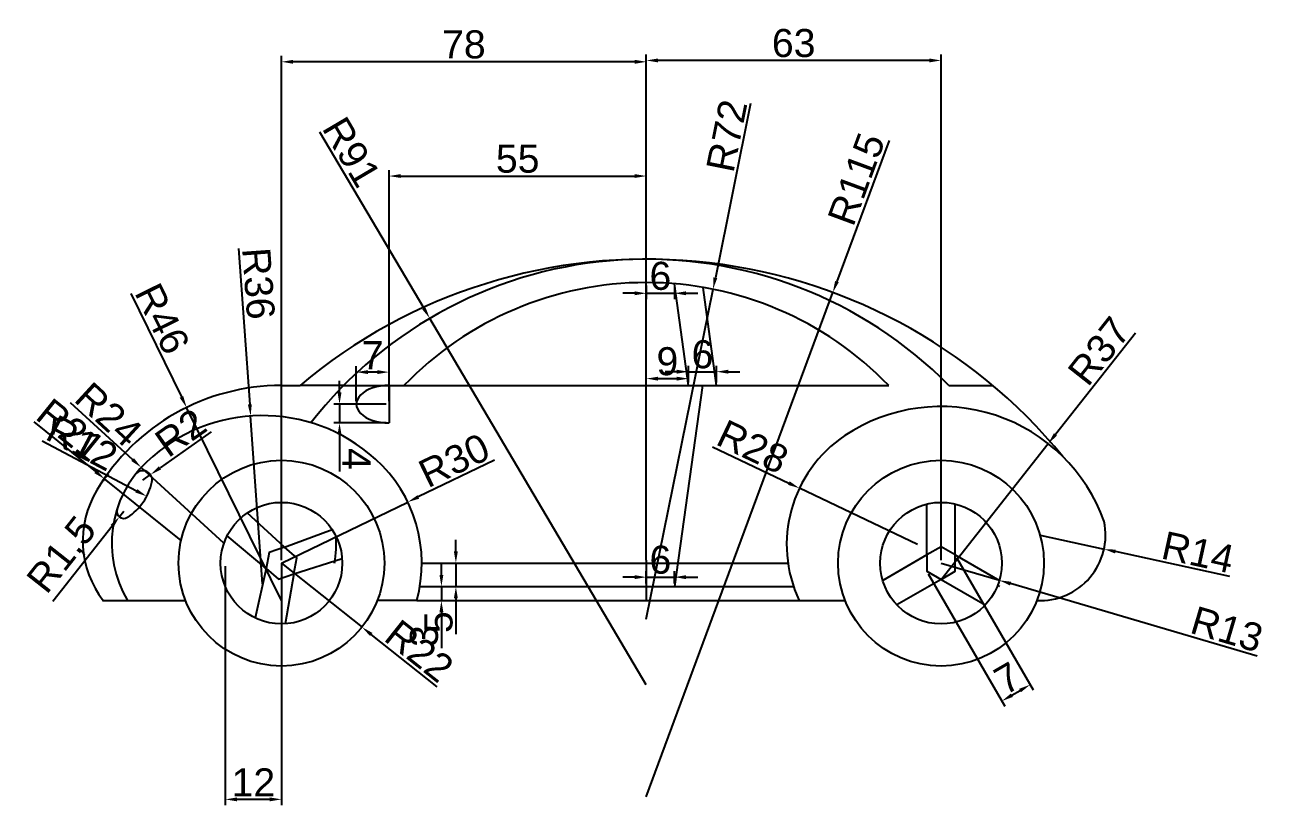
# Model space of a CAD drawing. Header units: millimetres. Extents: x 709 to 4693, y -85 to 383.
# Drawn here: x 1420.9 to 1685.9, y -28.5 to 138.4 of the extents above; entities that cross this region are included whole.
import ezdxf

# ---------------------------------------------------------------- set-up
doc = ezdxf.new("R2010")
doc.units = ezdxf.units.MM
doc.linetypes.add('ACAD_ISO07W100', pattern=[3, 0, -3])
doc.styles.get("Standard").update_dxf_attribs({"font": 'arial.ttf'})
doc.dimstyles.new('ISO-25', dxfattribs={"dimtxt": 6, "dimasz": 2.5, "dimexe": 1.25, "dimexo": 0.625, "dimtad": 1, "dimtxsty": 'Standard', "dimcen": 2.5, "dimclrt": 3, "dimadec": 0, "dimazin": 0, "dimtfac": 1, "dimtmove": 0, "dimatfit": 3, "dimfxl": 1, "dimtfillclr": 7, "dimarcsym": 0})

# ---------------------------------------------------------------- blocks, each defined once
blk = doc.blocks.new('*D132')
at = {"color": 0, "linetype": 'Continuous', "lineweight": -2, "transparency": 16777216}
for p, q in [((1620.11, 24.46), (1636.44, -3.82)), ((1614.05, 20.96), (1630.38, -7.32)), ((1631.92, -4.99), (1633.65, -3.99))]:
    blk.add_line(p, q, dxfattribs=at)
at = {"color": 0, "linetype": 'Continuous', "transparency": 16777216}
for points in [[(1631.71, -4.63), (1632.13, -5.35), (1629.76, -6.24)], [(1633.45, -3.63), (1633.86, -4.35), (1635.82, -2.74)]]:
    blk.add_solid(points, dxfattribs=at)
at = {"layer": 'Defpoints', "color": 0, "linetype": 'Continuous', "transparency": 16777216}
for p in [(1619.8, 25), (1613.74, 21.5), (1635.82, -2.74)]:
    blk.add_point(p, dxfattribs=at)
at = {"color": 3, "linetype": 'Continuous', "transparency": 16777216, "insert": (1630.98, -1.35), "char_height": 6, "attachment_point": 5, "rotation": 30}
blk.add_mtext('7', dxfattribs=at)
blk = doc.blocks.new('*U133')
at = {"linetype": 'Continuous'}
for p, q in [((-3.03, -5.45), (-3.03, 5.45)), ((3.03, -5.45), (3.03, 5.45))]:
    blk.add_line(p, q, dxfattribs=at)
blk = doc.blocks.new('*U134')
at = {"color": 0, "linetype": 'ByBlock', "lineweight": -2, "transparency": 16777216}
blk.add_blockref('*U133', (3062.74, -542.62), dxfattribs=at)
for p, rotation in [((3056.51, -553.41), 120), ((3068.97, -553.41), 240)]:
    blk.add_blockref('*U133', p, dxfattribs=dict(at, rotation=rotation))
blk = doc.blocks.new('*U135')
at = {"linetype": 'Continuous'}
for p, q in [((-1.82, 5.91), (-4.14, -4.65)), ((4.14, 4.8), (2.26, -5.91))]:
    blk.add_line(p, q, dxfattribs=at)
blk = doc.blocks.new('*U136')
at = {"color": 0, "linetype": 'ByBlock', "lineweight": -2, "transparency": 16777216}
for p, rotation in [((2916.36, -545), 240), ((2928.6, -547.56), 120)]:
    blk.add_blockref('*U135', p, dxfattribs=dict(at, rotation=rotation))
blk.add_blockref('*U135', (2920.26, -556.89), dxfattribs=at)
blk = doc.blocks.new('*D137')
at = {"color": 0, "linetype": 'Continuous', "lineweight": -2, "transparency": 16777216}
for p, q in [((1463.77, 22.63), (1463.77, -28.51)), ((1475.77, 22.63), (1475.77, -28.51)), ((1473.27, -27.26), (1466.27, -27.26))]:
    blk.add_line(p, q, dxfattribs=at)
at = {"color": 0, "linetype": 'Continuous', "transparency": 16777216}
for points in [[(1466.27, -26.85), (1466.27, -27.68), (1463.77, -27.26)], [(1473.27, -26.85), (1473.27, -27.68), (1475.77, -27.26)]]:
    blk.add_solid(points, dxfattribs=at)
at = {"layer": 'Defpoints', "color": 0, "linetype": 'Continuous', "transparency": 16777216}
for p in [(1463.77, 23.25), (1475.77, 23.25), (1463.77, -27.26)]:
    blk.add_point(p, dxfattribs=at)
at = {"color": 3, "linetype": 'Continuous', "transparency": 16777216, "insert": (1469.77, -23.63), "char_height": 6, "attachment_point": 5}
blk.add_mtext('12', dxfattribs=at)
blk = doc.blocks.new('*D138')
at = {"color": 0, "linetype": 'Continuous', "lineweight": -2, "transparency": 16777216}
for p, q in [((1553.77, 23.88), (1553.77, 132)), ((1614.27, 130.75), (1556.27, 130.75)), ((1616.77, 23.88), (1616.77, 132))]:
    blk.add_line(p, q, dxfattribs=at)
at = {"color": 0, "linetype": 'Continuous', "transparency": 16777216}
for points in [[(1556.27, 131.17), (1556.27, 130.33), (1553.77, 130.75)], [(1614.27, 131.17), (1614.27, 130.33), (1616.77, 130.75)]]:
    blk.add_solid(points, dxfattribs=at)
at = {"layer": 'Defpoints', "color": 0, "linetype": 'Continuous', "transparency": 16777216}
for p in [(1553.77, 130.75), (1553.77, 23.25), (1616.77, 23.25)]:
    blk.add_point(p, dxfattribs=at)
at = {"color": 3, "linetype": 'Continuous', "transparency": 16777216, "insert": (1585.27, 134.44), "char_height": 6, "attachment_point": 5}
blk.add_mtext('63', dxfattribs=at)
blk = doc.blocks.new('*D139')
at = {"color": 0, "linetype": 'Continuous', "lineweight": -2, "transparency": 16777216}
for p, q in [((1475.77, 23.88), (1475.77, 131.71)), ((1551.27, 130.46), (1478.27, 130.46)), ((1553.77, 23.88), (1553.77, 131.71))]:
    blk.add_line(p, q, dxfattribs=at)
at = {"color": 0, "linetype": 'Continuous', "transparency": 16777216}
for points in [[(1478.27, 130.88), (1478.27, 130.04), (1475.77, 130.46)], [(1551.27, 130.88), (1551.27, 130.04), (1553.77, 130.46)]]:
    blk.add_solid(points, dxfattribs=at)
at = {"layer": 'Defpoints', "color": 0, "linetype": 'Continuous', "transparency": 16777216}
for p in [(1475.77, 130.46), (1475.77, 23.25), (1553.77, 23.25)]:
    blk.add_point(p, dxfattribs=at)
at = {"color": 3, "linetype": 'Continuous', "transparency": 16777216, "insert": (1514.77, 134.15), "char_height": 6, "attachment_point": 5}
blk.add_mtext('78', dxfattribs=at)
blk = doc.blocks.new('*D140')
at = {"color": 0, "linetype": 'Continuous', "lineweight": -2, "transparency": 16777216}
for p, q in [((1498.77, 61.88), (1498.77, 107.28)), ((1501.27, 106.03), (1551.27, 106.03)), ((1553.77, 61.88), (1553.77, 107.28))]:
    blk.add_line(p, q, dxfattribs=at)
at = {"color": 0, "linetype": 'Continuous', "transparency": 16777216}
for points in [[(1501.27, 106.45), (1501.27, 105.62), (1498.77, 106.03)], [(1551.27, 106.45), (1551.27, 105.62), (1553.77, 106.03)]]:
    blk.add_solid(points, dxfattribs=at)
at = {"layer": 'Defpoints', "color": 0, "linetype": 'Continuous', "transparency": 16777216}
for p in [(1553.77, 106.03), (1498.77, 61.25), (1553.77, 61.25)]:
    blk.add_point(p, dxfattribs=at)
at = {"color": 3, "linetype": 'Continuous', "transparency": 16777216, "insert": (1526.27, 109.71), "char_height": 6, "attachment_point": 5}
blk.add_mtext('55', dxfattribs=at)
blk = doc.blocks.new('*D141')
at = {"color": 0, "linetype": 'Continuous', "lineweight": -2, "transparency": 16777216}
for p, q in [((1605.66, 113.62), (1594.51, 83.47)), ((1553.77, -26.75), (1593.64, 81.12))]:
    blk.add_line(p, q, dxfattribs=at)
at = {"color": 0, "linetype": 'Continuous', "transparency": 16777216}
blk.add_solid([(1594.12, 83.61), (1594.9, 83.32), (1593.64, 81.12)], dxfattribs=at)
at = {"layer": 'Defpoints', "color": 0, "linetype": 'Continuous', "transparency": 16777216}
for p in [(1593.64, 81.12), (1553.77, -26.75)]:
    blk.add_point(p, dxfattribs=at)
at = {"color": 3, "linetype": 'Continuous', "transparency": 16777216, "insert": (1598.68, 105.38), "char_height": 6, "attachment_point": 5, "rotation": 69.7129}
blk.add_mtext('R115', dxfattribs=at)
blk = doc.blocks.new('*D142')
at = {"color": 0, "linetype": 'Continuous', "lineweight": -2, "transparency": 16777216}
for p, q in [((1483.9, 115.5), (1506.2, 77.75)), ((1553.77, -2.75), (1507.48, 75.6))]:
    blk.add_line(p, q, dxfattribs=at)
at = {"color": 0, "linetype": 'Continuous', "transparency": 16777216}
blk.add_solid([(1506.56, 77.96), (1505.85, 77.54), (1507.48, 75.6)], dxfattribs=at)
at = {"layer": 'Defpoints', "color": 0, "linetype": 'Continuous', "transparency": 16777216}
for p in [(1507.48, 75.6), (1553.77, -2.75)]:
    blk.add_point(p, dxfattribs=at)
at = {"color": 3, "linetype": 'Continuous', "transparency": 16777216, "insert": (1490.75, 111.16), "char_height": 6, "attachment_point": 5, "rotation": 300.5791}
blk.add_mtext('R91', dxfattribs=at)
blk = doc.blocks.new('*D143')
at = {"color": 0, "linetype": 'Continuous', "lineweight": -2, "transparency": 16777216}
for p, q in [((1576.05, 121.53), (1568.53, 84.28)), ((1553.77, 11.25), (1568.03, 81.83))]:
    blk.add_line(p, q, dxfattribs=at)
at = {"color": 0, "linetype": 'Continuous', "transparency": 16777216}
blk.add_solid([(1568.12, 84.36), (1568.93, 84.2), (1568.03, 81.83)], dxfattribs=at)
at = {"layer": 'Defpoints', "color": 0, "linetype": 'Continuous', "transparency": 16777216}
for p in [(1568.03, 81.83), (1553.77, 11.25)]:
    blk.add_point(p, dxfattribs=at)
at = {"color": 3, "linetype": 'Continuous', "transparency": 16777216, "insert": (1570.95, 114.64), "char_height": 6, "attachment_point": 5, "rotation": 78.576}
blk.add_mtext('R72', dxfattribs=at)
blk = doc.blocks.new('*D144')
at = {"color": 0, "linetype": 'Continuous', "lineweight": -2, "transparency": 16777216}
for p, q in [((1443.54, 80.9), (1454.39, 58.79)), ((1475.77, 15.25), (1455.5, 56.54))]:
    blk.add_line(p, q, dxfattribs=at)
at = {"color": 0, "linetype": 'Continuous', "transparency": 16777216}
blk.add_solid([(1454.77, 58.97), (1454.02, 58.61), (1455.5, 56.54)], dxfattribs=at)
at = {"layer": 'Defpoints', "color": 0, "linetype": 'Continuous', "transparency": 16777216}
for p in [(1455.5, 56.54), (1475.77, 15.25)]:
    blk.add_point(p, dxfattribs=at)
at = {"color": 3, "linetype": 'Continuous', "transparency": 16777216, "insert": (1450.28, 75.53), "char_height": 6, "attachment_point": 5, "rotation": 296.1521}
blk.add_mtext('R46', dxfattribs=at)
blk = doc.blocks.new('*D145')
at = {"color": 0, "linetype": 'Continuous', "lineweight": -2, "transparency": 16777216}
for p, q in [((1422.84, 53.46), (1436.02, 42.83)), ((1454.3, 28.07), (1437.96, 41.26))]:
    blk.add_line(p, q, dxfattribs=at)
blk.add_arc((1454.3, 28.07), 21, 137.6788, 147.4643, dxfattribs=at)
at = {"color": 0, "linetype": 'Continuous', "transparency": 16777216}
blk.add_solid([(1436.28, 43.15), (1435.76, 42.5), (1437.96, 41.26)], dxfattribs=at)
at = {"layer": 'Defpoints', "color": 0, "linetype": 'Continuous', "transparency": 16777216}
for p in [(1437.96, 41.26), (1454.3, 28.07)]:
    blk.add_point(p, dxfattribs=at)
at = {"color": 3, "linetype": 'Continuous', "transparency": 16777216, "insert": (1430.74, 51.76), "char_height": 6, "attachment_point": 5, "rotation": 321.0893}
blk.add_mtext('R21', dxfattribs=at)
blk = doc.blocks.new('*D146')
at = {"color": 0, "linetype": 'Continuous', "lineweight": -2, "transparency": 16777216}
for p, q in [((1466.62, 90.57), (1469, 57.2)), ((1471.75, 18.8), (1469.18, 54.71))]:
    blk.add_line(p, q, dxfattribs=at)
at = {"color": 0, "linetype": 'Continuous', "transparency": 16777216}
blk.add_solid([(1469.42, 57.23), (1468.59, 57.17), (1469.18, 54.71)], dxfattribs=at)
at = {"layer": 'Defpoints', "color": 0, "linetype": 'Continuous', "transparency": 16777216}
for p in [(1469.18, 54.71), (1471.75, 18.8)]:
    blk.add_point(p, dxfattribs=at)
at = {"color": 3, "linetype": 'Continuous', "transparency": 16777216, "insert": (1470.86, 83.06), "char_height": 6, "attachment_point": 5, "rotation": 274.085}
blk.add_mtext('R36', dxfattribs=at)
blk = doc.blocks.new('*D147')
at = {"color": 0, "linetype": 'Continuous', "lineweight": -2, "transparency": 16777216}
for p, q in [((1430.63, 57.61), (1443.95, 45.41)), ((1463.48, 27.5), (1445.79, 43.72))]:
    blk.add_line(p, q, dxfattribs=at)
at = {"color": 0, "linetype": 'Continuous', "transparency": 16777216}
blk.add_solid([(1444.23, 45.72), (1443.67, 45.1), (1445.79, 43.72)], dxfattribs=at)
at = {"layer": 'Defpoints', "color": 0, "linetype": 'Continuous', "transparency": 16777216}
for p in [(1445.79, 43.72), (1463.48, 27.5)]:
    blk.add_point(p, dxfattribs=at)
at = {"color": 3, "linetype": 'Continuous', "transparency": 16777216, "insert": (1438.83, 55.04), "char_height": 6, "attachment_point": 5, "rotation": 317.4931}
blk.add_mtext('R24', dxfattribs=at)
blk = doc.blocks.new('*D148')
at = {"color": 0, "linetype": 'Continuous', "lineweight": -2, "transparency": 16777216}
for p, q in [((1521.29, 45.27), (1505.03, 37.41)), ((1475.77, 23.25), (1502.78, 36.32))]:
    blk.add_line(p, q, dxfattribs=at)
at = {"color": 0, "linetype": 'Continuous', "transparency": 16777216}
blk.add_solid([(1504.85, 37.78), (1505.21, 37.03), (1502.78, 36.32)], dxfattribs=at)
at = {"layer": 'Defpoints', "color": 0, "linetype": 'Continuous', "transparency": 16777216}
for p in [(1502.78, 36.32), (1475.77, 23.25)]:
    blk.add_point(p, dxfattribs=at)
at = {"color": 3, "linetype": 'Continuous', "transparency": 16777216, "insert": (1512.68, 45.21), "char_height": 6, "attachment_point": 5, "rotation": 25.8147}
blk.add_mtext('R30', dxfattribs=at)
blk = doc.blocks.new('*D149')
at = {"color": 0, "linetype": 'Continuous', "lineweight": -2, "transparency": 16777216}
for p, q in [((1475.77, 23.25), (1492.99, 9.57)), ((1509.06, -3.2), (1494.95, 8.01))]:
    blk.add_line(p, q, dxfattribs=at)
at = {"color": 0, "linetype": 'Continuous', "transparency": 16777216}
blk.add_solid([(1495.21, 8.34), (1494.69, 7.68), (1492.99, 9.57)], dxfattribs=at)
at = {"layer": 'Defpoints', "color": 0, "linetype": 'Continuous', "transparency": 16777216}
for p in [(1475.77, 23.25), (1492.99, 9.57)]:
    blk.add_point(p, dxfattribs=at)
at = {"color": 3, "linetype": 'Continuous', "transparency": 16777216, "insert": (1505.25, 4.47), "char_height": 6, "attachment_point": 5, "rotation": 321.5265}
blk.add_mtext('R22', dxfattribs=at)
blk = doc.blocks.new('*D150')
at = {"color": 0, "linetype": 'Continuous', "lineweight": -2, "transparency": 16777216}
for p, q in [((1616.77, 23.25), (1629.24, 19.58)), ((1684.32, 3.35), (1631.64, 18.87))]:
    blk.add_line(p, q, dxfattribs=at)
at = {"color": 0, "linetype": 'Continuous', "transparency": 16777216}
blk.add_solid([(1631.76, 19.27), (1631.52, 18.47), (1629.24, 19.58)], dxfattribs=at)
at = {"layer": 'Defpoints', "color": 0, "linetype": 'Continuous', "transparency": 16777216}
for p in [(1616.77, 23.25), (1629.24, 19.58)]:
    blk.add_point(p, dxfattribs=at)
at = {"color": 3, "linetype": 'Continuous', "transparency": 16777216, "insert": (1677.89, 9.1), "char_height": 6, "attachment_point": 5, "rotation": 343.5865}
blk.add_mtext('R13', dxfattribs=at)
blk = doc.blocks.new('*D151')
at = {"color": 0, "linetype": 'Continuous', "lineweight": -2, "transparency": 16777216}
for p, q in [((1637.94, 29.25), (1651.61, 26.26)), ((1678.52, 20.38), (1654.06, 25.73))]:
    blk.add_line(p, q, dxfattribs=at)
at = {"color": 0, "linetype": 'Continuous', "transparency": 16777216}
blk.add_solid([(1654.14, 26.14), (1653.97, 25.32), (1651.61, 26.26)], dxfattribs=at)
at = {"layer": 'Defpoints', "color": 0, "linetype": 'Continuous', "transparency": 16777216}
for p in [(1637.94, 29.25), (1651.61, 26.26)]:
    blk.add_point(p, dxfattribs=at)
at = {"color": 3, "linetype": 'Continuous', "transparency": 16777216, "insert": (1671.69, 25.6), "char_height": 6, "attachment_point": 5, "rotation": 347.6652}
blk.add_mtext('R14', dxfattribs=at)
blk = doc.blocks.new('*D152')
at = {"color": 0, "linetype": 'Continuous', "lineweight": -2, "transparency": 16777216}
for p, q in [((1658.32, 72.43), (1641.23, 50.77)), ((1616.77, 19.75), (1639.68, 48.81))]:
    blk.add_line(p, q, dxfattribs=at)
at = {"color": 0, "linetype": 'Continuous', "transparency": 16777216}
blk.add_solid([(1640.9, 51.03), (1641.56, 50.51), (1639.68, 48.81)], dxfattribs=at)
at = {"layer": 'Defpoints', "color": 0, "linetype": 'Continuous', "transparency": 16777216}
for p in [(1639.68, 48.81), (1616.77, 19.75)]:
    blk.add_point(p, dxfattribs=at)
at = {"color": 3, "linetype": 'Continuous', "transparency": 16777216, "insert": (1650.59, 68.6), "char_height": 6, "attachment_point": 5, "rotation": 51.7381}
blk.add_mtext('R37', dxfattribs=at)
blk = doc.blocks.new('*D153')
at = {"color": 0, "linetype": 'Continuous', "lineweight": -2, "transparency": 16777216}
for p, q in [((1567.9, 48.15), (1584.24, 40.36)), ((1611.77, 27.24), (1586.49, 39.28))]:
    blk.add_line(p, q, dxfattribs=at)
at = {"color": 0, "linetype": 'Continuous', "transparency": 16777216}
blk.add_solid([(1584.42, 40.74), (1584.06, 39.98), (1586.49, 39.28)], dxfattribs=at)
at = {"layer": 'Defpoints', "color": 0, "linetype": 'Continuous', "transparency": 16777216}
for p in [(1586.49, 39.28), (1611.77, 27.24)]:
    blk.add_point(p, dxfattribs=at)
at = {"color": 3, "linetype": 'Continuous', "transparency": 16777216, "insert": (1576.53, 48.12), "char_height": 6, "attachment_point": 5, "rotation": 334.5162}
blk.add_mtext('R28', dxfattribs=at)
blk = doc.blocks.new('*D154')
at = {"color": 0, "linetype": 'Continuous', "lineweight": -2, "transparency": 16777216}
for p, q in [((1460.74, 51.31), (1449.81, 43.62)), ((1446.13, 41.03), (1447.77, 42.18))]:
    blk.add_line(p, q, dxfattribs=at)
at = {"color": 0, "linetype": 'Continuous', "transparency": 16777216}
blk.add_solid([(1449.57, 43.96), (1450.05, 43.28), (1447.77, 42.18)], dxfattribs=at)
at = {"layer": 'Defpoints', "color": 0, "linetype": 'Continuous', "transparency": 16777216}
for p in [(1446.13, 41.03), (1447.77, 42.18)]:
    blk.add_point(p, dxfattribs=at)
at = {"color": 3, "linetype": 'Continuous', "transparency": 16777216, "insert": (1454.21, 51.16), "char_height": 6, "attachment_point": 5, "rotation": 35.1216}
blk.add_mtext('R2', dxfattribs=at)
blk = doc.blocks.new('*D155')
at = {"color": 0, "linetype": 'Continuous', "lineweight": -2, "transparency": 16777216}
for p, q in [((1442.05, 34.33), (1441.12, 33.16)), ((1426.88, 15.15), (1439.57, 31.2))]:
    blk.add_line(p, q, dxfattribs=at)
at = {"color": 0, "linetype": 'Continuous', "transparency": 16777216}
blk.add_solid([(1439.24, 31.45), (1439.89, 30.94), (1441.12, 33.16)], dxfattribs=at)
at = {"layer": 'Defpoints', "color": 0, "linetype": 'Continuous', "transparency": 16777216}
for p in [(1441.12, 33.16), (1442.05, 34.33)]:
    blk.add_point(p, dxfattribs=at)
at = {"color": 3, "linetype": 'Continuous', "transparency": 16777216, "insert": (1429.13, 24.81), "char_height": 6, "attachment_point": 5, "rotation": 51.6682}
blk.add_mtext('R1,5', dxfattribs=at)
blk = doc.blocks.new('*D156')
at = {"color": 0, "linetype": 'Continuous', "lineweight": -2, "transparency": 16777216}
blk.add_line((1424.62, 49.38), (1444.76, 38.72), dxfattribs=at)
at = {"color": 0, "linetype": 'Continuous', "transparency": 16777216}
blk.add_solid([(1444.95, 39.09), (1444.56, 38.35), (1446.97, 37.55)], dxfattribs=at)
at = {"layer": 'Defpoints', "color": 0, "linetype": 'Continuous', "transparency": 16777216}
for p in [(1436.36, 43.16), (1446.97, 37.55)]:
    blk.add_point(p, dxfattribs=at)
at = {"color": 3, "linetype": 'Continuous', "transparency": 16777216, "insert": (1433.18, 48.96), "char_height": 6, "attachment_point": 5, "rotation": 332.11}
blk.add_mtext('R12', dxfattribs=at)
blk = doc.blocks.new('*D157')
at = {"color": 0, "linetype": 'Continuous', "lineweight": -2, "transparency": 16777216}
for p, q in [((1491.77, 57.88), (1491.77, 65.35)), ((1496.27, 64.1), (1494.27, 64.1)), ((1498.77, 57.88), (1498.77, 65.35))]:
    blk.add_line(p, q, dxfattribs=at)
at = {"color": 0, "linetype": 'Continuous', "transparency": 16777216}
for points in [[(1494.27, 64.52), (1494.27, 63.69), (1491.77, 64.1)], [(1496.27, 64.52), (1496.27, 63.69), (1498.77, 64.1)]]:
    blk.add_solid(points, dxfattribs=at)
at = {"layer": 'Defpoints', "color": 0, "linetype": 'Continuous', "transparency": 16777216}
for p in [(1491.77, 64.1), (1491.77, 57.25), (1498.77, 57.25)]:
    blk.add_point(p, dxfattribs=at)
at = {"color": 3, "linetype": 'Continuous', "transparency": 16777216, "insert": (1495.27, 67.73), "char_height": 6, "attachment_point": 5, "rotation": 0.0029}
blk.add_mtext('7', dxfattribs=at)
blk = doc.blocks.new('*D158')
at = {"color": 0, "linetype": 'Continuous', "lineweight": -2, "transparency": 16777216}
for p, q in [((1488.19, 59.75), (1488.19, 62.25)), ((1498.15, 57.25), (1486.94, 57.25)), ((1488.19, 57.25), (1488.19, 53.25)), ((1498.15, 53.25), (1486.94, 53.25)), ((1488.19, 50.75), (1488.19, 42.85))]:
    blk.add_line(p, q, dxfattribs=at)
at = {"color": 0, "linetype": 'Continuous', "transparency": 16777216}
for points in [[(1488.6, 59.75), (1487.77, 59.75), (1488.19, 57.25)], [(1488.6, 50.75), (1487.77, 50.75), (1488.19, 53.25)]]:
    blk.add_solid(points, dxfattribs=at)
at = {"layer": 'Defpoints', "color": 0, "linetype": 'Continuous', "transparency": 16777216}
for p in [(1498.77, 57.25), (1488.19, 53.25), (1498.77, 53.25)]:
    blk.add_point(p, dxfattribs=at)
at = {"color": 3, "linetype": 'Continuous', "transparency": 16777216, "insert": (1491.81, 45.55), "char_height": 6, "attachment_point": 5, "rotation": 270.005}
blk.add_mtext('4', dxfattribs=at)
blk = doc.blocks.new('*D159')
at = {"color": 0, "linetype": 'Continuous', "lineweight": -2, "transparency": 16777216}
for p, q in [((1553.77, 82.63), (1553.77, 79.71)), ((1559.77, 82.63), (1559.77, 79.71)), ((1551.27, 80.96), (1548.77, 80.96)), ((1553.77, 80.96), (1559.77, 80.96)), ((1562.27, 80.96), (1564.77, 80.96))]:
    blk.add_line(p, q, dxfattribs=at)
at = {"color": 0, "linetype": 'Continuous', "transparency": 16777216}
for points in [[(1551.27, 81.38), (1551.27, 80.54), (1553.77, 80.96)], [(1562.27, 81.38), (1562.27, 80.54), (1559.77, 80.96)]]:
    blk.add_solid(points, dxfattribs=at)
at = {"layer": 'Defpoints', "color": 0, "linetype": 'Continuous', "transparency": 16777216}
for p in [(1553.77, 83.25), (1559.77, 83.25), (1559.77, 80.96)]:
    blk.add_point(p, dxfattribs=at)
at = {"color": 3, "linetype": 'Continuous', "transparency": 16777216, "insert": (1556.77, 84.65), "char_height": 6, "attachment_point": 5}
blk.add_mtext('6', dxfattribs=at)
blk = doc.blocks.new('*D160')
at = {"color": 0, "linetype": 'Continuous', "lineweight": -2, "transparency": 16777216}
for p, q in [((1553.77, 61.88), (1553.77, 63.96)), ((1562.77, 61.88), (1562.77, 63.96)), ((1556.27, 62.71), (1560.27, 62.71))]:
    blk.add_line(p, q, dxfattribs=at)
at = {"color": 0, "linetype": 'Continuous', "transparency": 16777216}
for points in [[(1556.27, 63.12), (1556.27, 62.29), (1553.77, 62.71)], [(1560.27, 63.12), (1560.27, 62.29), (1562.77, 62.71)]]:
    blk.add_solid(points, dxfattribs=at)
at = {"layer": 'Defpoints', "color": 0, "linetype": 'Continuous', "transparency": 16777216}
for p in [(1553.77, 61.25), (1562.77, 62.71), (1562.77, 61.25)]:
    blk.add_point(p, dxfattribs=at)
at = {"color": 3, "linetype": 'Continuous', "transparency": 16777216, "insert": (1558.27, 66.39), "char_height": 6, "attachment_point": 5}
blk.add_mtext('9', dxfattribs=at)
blk = doc.blocks.new('*D161')
at = {"color": 0, "linetype": 'Continuous', "lineweight": -2, "transparency": 16777216}
for p, q in [((1560.27, 64.19), (1557.77, 64.19)), ((1562.77, 61.88), (1562.77, 65.44)), ((1562.77, 64.19), (1568.77, 64.19)), ((1568.77, 61.88), (1568.77, 65.44)), ((1571.27, 64.19), (1573.77, 64.19))]:
    blk.add_line(p, q, dxfattribs=at)
at = {"color": 0, "linetype": 'Continuous', "transparency": 16777216}
for points in [[(1560.27, 64.61), (1560.27, 63.78), (1562.77, 64.19)], [(1571.27, 64.61), (1571.27, 63.78), (1568.77, 64.19)]]:
    blk.add_solid(points, dxfattribs=at)
at = {"layer": 'Defpoints', "color": 0, "linetype": 'Continuous', "transparency": 16777216}
for p in [(1568.77, 64.19), (1562.77, 61.25), (1568.77, 61.25)]:
    blk.add_point(p, dxfattribs=at)
at = {"color": 3, "linetype": 'Continuous', "transparency": 16777216, "insert": (1565.77, 67.88), "char_height": 6, "attachment_point": 5}
blk.add_mtext('6', dxfattribs=at)
blk = doc.blocks.new('*D163')
at = {"color": 0, "linetype": 'Continuous', "lineweight": -2, "transparency": 16777216}
for p, q in [((1553.77, 18.88), (1553.77, 21.51)), ((1559.77, 18.88), (1559.77, 21.51)), ((1551.27, 20.26), (1548.77, 20.26)), ((1553.77, 20.26), (1559.77, 20.26)), ((1562.27, 20.26), (1564.77, 20.26))]:
    blk.add_line(p, q, dxfattribs=at)
at = {"color": 0, "linetype": 'Continuous', "transparency": 16777216}
for points in [[(1551.27, 20.68), (1551.27, 19.84), (1553.77, 20.26)], [(1562.27, 20.68), (1562.27, 19.84), (1559.77, 20.26)]]:
    blk.add_solid(points, dxfattribs=at)
at = {"layer": 'Defpoints', "color": 0, "linetype": 'Continuous', "transparency": 16777216}
for p in [(1559.77, 20.26), (1553.77, 18.25), (1559.77, 18.25)]:
    blk.add_point(p, dxfattribs=at)
at = {"color": 3, "linetype": 'Continuous', "transparency": 16777216, "insert": (1556.77, 23.95), "char_height": 6, "attachment_point": 5}
blk.add_mtext('6', dxfattribs=at)
blk = doc.blocks.new('*D164')
at = {"color": 0, "linetype": 'Continuous', "lineweight": -2, "transparency": 16777216}
for p, q in [((1513.06, 25.75), (1513.06, 28.25)), ((1506.4, 23.25), (1514.31, 23.25)), ((1513.06, 23.25), (1513.06, 18.25)), ((1506.4, 18.25), (1514.31, 18.25)), ((1513.06, 15.75), (1513.06, 8.03))]:
    blk.add_line(p, q, dxfattribs=at)
at = {"color": 0, "linetype": 'Continuous', "transparency": 16777216}
for points in [[(1512.64, 25.75), (1513.47, 25.75), (1513.06, 23.25)], [(1512.64, 15.75), (1513.47, 15.75), (1513.06, 18.25)]]:
    blk.add_solid(points, dxfattribs=at)
at = {"layer": 'Defpoints', "color": 0, "linetype": 'Continuous', "transparency": 16777216}
for p in [(1505.77, 23.25), (1505.77, 18.25), (1513.06, 18.25)]:
    blk.add_point(p, dxfattribs=at)
at = {"color": 3, "linetype": 'Continuous', "transparency": 16777216, "insert": (1509.38, 10.64), "char_height": 6, "attachment_point": 5, "rotation": 90}
blk.add_mtext('5', dxfattribs=at)
blk = doc.blocks.new('*D165')
at = {"color": 0, "linetype": 'Continuous', "lineweight": -2, "transparency": 16777216}
for p, q in [((1509.96, 20.75), (1509.96, 23.25)), ((1506.4, 18.25), (1511.21, 18.25)), ((1509.96, 18.25), (1509.96, 15.25)), ((1506.4, 15.25), (1511.21, 15.25)), ((1509.96, 12.75), (1509.96, 5.07))]:
    blk.add_line(p, q, dxfattribs=at)
at = {"color": 0, "linetype": 'Continuous', "transparency": 16777216}
for points in [[(1509.55, 20.75), (1510.38, 20.75), (1509.96, 18.25)], [(1509.55, 12.75), (1510.38, 12.75), (1509.96, 15.25)]]:
    blk.add_solid(points, dxfattribs=at)
at = {"layer": 'Defpoints', "color": 0, "linetype": 'Continuous', "transparency": 16777216}
for p in [(1505.77, 18.25), (1505.77, 15.25), (1509.96, 15.25)]:
    blk.add_point(p, dxfattribs=at)
at = {"color": 3, "linetype": 'Continuous', "transparency": 16777216, "insert": (1506.27, 7.66), "char_height": 6, "attachment_point": 5, "rotation": 90}
blk.add_mtext('3', dxfattribs=at)

msp = doc.modelspace()

# ---------------------------------------------------------------- linework, layer by layer
at = {"linetype": 'Continuous'}
for p, q in [((1562.77, 61.254), (1559.805, 83.001)), ((1568.77, 61.254), (1565.911, 82.223)), ((1475.77, 61.254), (1479.736, 61.254)), ((1489.079, 61.254), (1479.736, 61.254)), ((1498.77, 61.204), (1498.77, 61.254)), ((1498.77, 61.254), (1498.77, 53.254)), ((1501.963, 61.254), (1605.578, 61.254)), ((1618.462, 61.254), (1627.804, 61.254)), ((1498.77, 53.153), (1498.771, 53.153)), ((1475.77, 23.254), (1475.77, 15.254)), ((1437.665, 15.254), (1455.276, 15.254))]:
    msp.add_line(p, q, dxfattribs=at)
at = {"color": 0, "linetype": 'Continuous'}
for p, q in [((1489.079, 61.254), (1501.963, 61.254)), ((1565.77, 61.254), (1559.77, 18.254)), ((1553.77, 23.879), (1553.77, 15.254)), ((1505.77, 23.254), (1584.055, 23.254)), ((1505.351, 18.254), (1585.25, 18.254)), ((1504.684, 15.254), (1496.264, 15.254)), ((1504.684, 15.254), (1586.464, 15.254)), ((1586.464, 15.254), (1596.276, 15.254))]:
    msp.add_line(p, q, dxfattribs=at)
at = {"linetype": 'ACAD_ISO07W100'}
msp.add_line((1437.665, 15.254), (1455.276, 15.254), dxfattribs=at)
at = {"linetype": 'Continuous'}
for points in [[(1472.47, 22.088), (1475.129, 19.813), (1478.43, 20.979), (1479.07, 24.419), (1476.411, 26.695), (1473.111, 25.529)], [(1616.77, 26.754), (1613.739, 25.004), (1613.739, 21.504), (1616.77, 19.754), (1619.801, 21.504), (1619.801, 25.004)]]:
    msp.add_lwpolyline(points, close=True, dxfattribs=at)
for centre, radius in [((1475.77, 23.254), 22), ((1616.77, 23.254), 22), ((1475.77, 23.254), 13), ((1616.77, 23.254), 13)]:
    msp.add_circle(centre, radius, dxfattribs=at)
for centre, radius, start, end in [((1553.77, -26.746), 115, 39.28107, 130.07366), ((1553.77, -2.746), 91, 44.6921, 141.99095), ((1553.77, 11.254), 72, 43.98296, 136.01704), ((1475.77, 15.254), 46, 90, 149.1695), ((1616.77, 19.754), 37, 19.5572, 123.74913), ((1471.748, 18.802), 36, 47.89974, 133.51871), ((1611.77, 27.237), 28, 123.74883, 205.33915), ((1475.77, 23.254), 30, 344.53399, 47.89974), ((1463.485, 27.504), 24, 133.51871, 210.69147), ((1454.303, 28.066), 21, 149.1695, 217.59811), ((1637.936, 29.254), 14, 267.27362, 11.89502), ((1463.485, 27.504), 24, 349.80019, 4.18163), ((1637.936, 29.254), 14, 229.77455, 231.78679)]:
    msp.add_arc(centre, radius, start, end, dxfattribs=at)
at = {"color": 0, "linetype": 'Continuous'}
for centre, radius, start, end in [((1446.133, 41.029), 2, 347.68095, 142.06481), ((1436.363, 43.162), 12, 302.76616, 347.68095), ((1442.046, 34.333), 1.5, 162.33091, 302.76616)]:
    msp.add_arc(centre, radius, start, end, dxfattribs=at)
at = {"linetype": 'Continuous'}
msp.add_ellipse((1498.771, 57.254), major_axis=(-7, 0), ratio=0.5714581, start_param=4.71244, end_param=7.8540327, dxfattribs=at)

# ---------------------------------------------------------------- block references
for name in ['*U136', '*U134']:
    msp.add_blockref(name, (-1445.971, 573.07), dxfattribs=at)

# ---------------------------------------------------------------- dimensions: what is measured, and where the dimension line sits
at = {"color": 0, "linetype": 'Continuous'}
for base, p1, p2, picture, middle in [((1475.77, 130.459), (1553.77, 23.254), (1475.77, 23.254), '*D139', (1514.77, 134.148)), ((1553.77, 130.75), (1616.77, 23.254), (1553.77, 23.254), '*D138', (1585.27, 134.441)), ((1553.77, 106.033), (1498.77, 61.254), (1553.77, 61.254), '*D140', (1526.27, 109.709)), ((1559.77, 80.961), (1553.77, 83.254), (1559.77, 83.254), '*D159', (1556.77, 84.65)), ((1568.77, 64.195), (1562.77, 61.254), (1568.77, 61.254), '*D161', (1565.77, 67.883)), ((1562.77, 62.706), (1553.77, 61.254), (1562.77, 61.254), '*D160', (1558.27, 66.395)), ((1559.77, 20.261), (1553.77, 18.254), (1559.77, 18.254), '*D163', (1556.77, 23.949))]:
    dim = msp.add_linear_dim(base=base, p1=p1, p2=p2, dimstyle='ISO-25', dxfattribs=at)
    dim.commit()
    dim.dimension.update_dxf_attribs({"geometry": picture, "text_midpoint": middle})
for center, mpoint, picture, middle in [((1553.77, 11.254), (1568.031, 81.827), '*D143', (1574.516, 113.917)), ((1553.77, -2.746), (1507.476, 75.598), '*D142', (1487.57, 109.286)), ((1553.77, -26.746), (1593.643, 81.12), '*D141', (1602.138, 104.1)), ((1471.748, 18.802), (1469.183, 54.711), '*D146', (1467.177, 82.798)), ((1475.77, 15.254), (1455.495, 56.545), '*D144', (1446.97, 73.907)), ((1616.77, 19.754), (1639.683, 48.806), '*D152', (1653.49, 66.313)), ((1436.363, 43.162), (1446.969, 37.549), '*D156', (1431.483, 45.745)), ((1637.936, 29.254), (1651.613, 26.263), '*D151', (1670.916, 22.042)), ((1616.77, 23.254), (1629.24, 19.581), '*D150', (1676.848, 5.557))]:
    dim = msp.add_radius_dim(center=center, mpoint=mpoint, dimstyle='ISO-25', dxfattribs=at)
    dim.commit()
    dim.dimension.update_dxf_attribs({"geometry": picture, "text_midpoint": middle, "dimtype": 164})
for p1, p2, distance, picture, middle in [((1498.77, 57.254), (1491.771, 57.254), -6.849, '*D157', (1495.27, 67.728)), ((1498.771, 57.254), (1498.771, 53.254), -10.583, '*D158', (1491.813, 45.553))]:
    dim = msp.add_aligned_dim(p1=p1, p2=p2, distance=distance, dimstyle='ISO-25', dxfattribs=at)
    dim.commit()
    dim.dimension.update_dxf_attribs({"geometry": picture, "text_midpoint": middle})
for center, mpoint, picture, middle in [((1463.485, 27.504), (1445.792, 43.72), '*D147', (1438.827, 55.038)), ((1454.303, 28.066), (1437.962, 41.257), '*D145', (1430.743, 51.759)), ((1446.133, 41.029), (1447.769, 42.179), '*D154', (1454.209, 51.156)), ((1611.77, 27.237), (1586.494, 39.284), '*D153', (1576.527, 48.121)), ((1475.77, 23.254), (1502.776, 36.318), '*D148', (1512.677, 45.207)), ((1442.046, 34.333), (1441.116, 33.156), '*D155', (1429.126, 24.814)), ((1475.77, 23.254), (1492.994, 9.567), '*D149', (1505.249, 4.474))]:
    dim = msp.add_radius_dim(center=center, mpoint=mpoint, dimstyle='ISO-25', dxfattribs=at)
    dim.commit()
    dim.dimension.update_dxf_attribs({"geometry": picture, "text_midpoint": middle})
for base, p1, p2, picture, middle in [((1513.056, 18.254), (1505.77, 23.254), (1505.77, 18.254), '*D164', (1509.38, 10.64)), ((1509.963, 15.254), (1505.77, 18.254), (1505.77, 15.254), '*D165', (1506.272, 7.664))]:
    dim = msp.add_linear_dim(base=base, p1=p1, p2=p2, angle=90, dimstyle='ISO-25', dxfattribs=at)
    dim.commit()
    dim.dimension.update_dxf_attribs({"geometry": picture, "text_midpoint": middle})
at = {"linetype": 'Continuous'}
dim = msp.add_aligned_dim(p1=(1613.739, 21.504), p2=(1619.801, 25.004), distance=-32.037, dimstyle='ISO-25', dxfattribs=at)
dim.commit()
dim.dimension.update_dxf_attribs({"geometry": '*D132', "text_midpoint": (1630.976, -1.351)})
dim = msp.add_linear_dim(base=(1463.77, -27.263), p1=(1475.77, 23.254), p2=(1463.77, 23.254), dimstyle='ISO-25', dxfattribs=at)
dim.commit()
dim.dimension.update_dxf_attribs({"geometry": '*D137', "text_midpoint": (1469.77, -23.626)})

doc.saveas('drawing.dxf')
